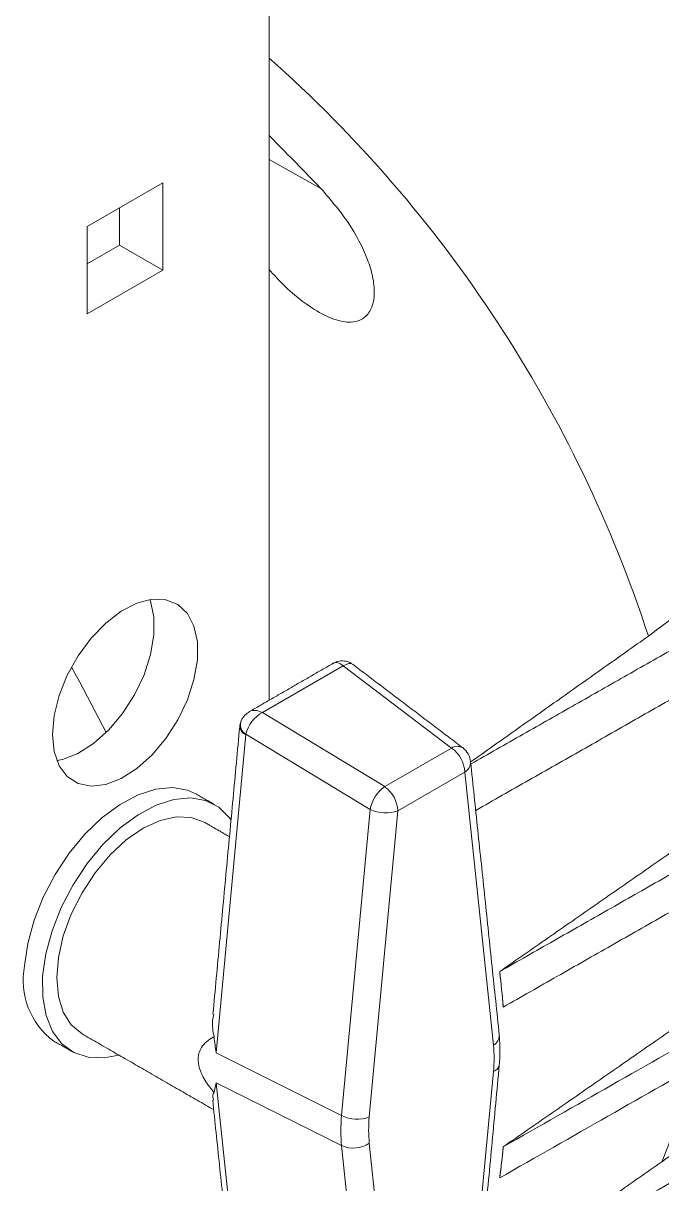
# Model space of a CAD drawing. Extents: x 12.1 to 108.7, y 1 to 80.4.
# Drawn here: x 78.767 to 80.725, y 62.49 to 66.052 of the extents above; entities that cross this region are included whole.
import ezdxf

# ---------------------------------------------------------------- set-up
doc = ezdxf.new("R2010")
doc.units = 0
doc.header["$MEASUREMENT"] = 0
doc.linetypes.add('SLD-Solid', pattern=[0])
doc.layers.add('OBJECT', color=7, linetype='CONTINUOUS')

msp = doc.modelspace()

# ---------------------------------------------------------------- linework, layer by layer
at = {"layer": 'OBJECT', "linetype": 'SLD-Solid', "lineweight": 15}
for p, q in [((79.5211, 63.9738), (79.5205, 68.1462)), ((79.6797, 65.5446), (79.5209, 65.6332)), ((78.963, 65.4277), (79.1949, 65.5617)), ((79.1949, 65.5617), (79.1949, 65.2938)), ((79.062, 65.4849), (79.062, 65.3706)), ((78.963, 65.1599), (78.963, 65.4277)), ((79.062, 65.3706), (78.963, 65.3134)), ((79.1949, 65.2938), (79.062, 65.3706)), ((79.1949, 65.2938), (78.963, 65.1599)), ((79.7482, 64.0792), (79.5003, 63.936)), ((80.0804, 63.827), (79.7482, 64.0792)), ((79.5003, 63.936), (79.8752, 63.7085)), ((79.4496, 63.8684), (79.3585, 62.8918)), ((79.8306, 63.6386), (79.4498, 63.8696)), ((79.8752, 63.7085), (80.0804, 63.827)), ((80.1208, 63.7529), (79.9155, 63.6344)), ((80.2086, 62.9147), (80.1208, 63.7529)), ((79.743, 62.6991), (79.8306, 63.6386)), ((79.9155, 63.6344), (79.828, 62.6949)), ((80.2279, 63.141), (80.2279, 63.1411)), ((80.2387, 63.0319), (80.2388, 63.0319)), ((79.3585, 62.8918), (79.743, 62.6991)), ((80.121, 61.8945), (80.2086, 62.834)), ((79.7431, 62.6069), (79.3585, 62.7996)), ((79.3585, 62.7996), (79.4498, 61.9284)), ((79.8309, 61.7687), (79.7431, 62.6069)), ((79.828, 62.6142), (79.9158, 61.776)), ((80.2387, 62.6031), (80.2388, 62.6031)), ((80.2279, 62.5078), (80.2279, 62.5079))]:
    msp.add_line(p, q, dxfattribs=at)
at = {"layer": 'OBJECT', "linetype": 'SLD-Solid', "lineweight": 15, "flags": 128}
for points in [[(78.8564, 63.8686), (78.8616, 63.8164), (78.877, 63.7725), (78.9018, 63.7392), (78.935, 63.718), (78.9748, 63.7098), (79.0196, 63.715), (79.0671, 63.7335), (79.1152, 63.7643), (79.1616, 63.806), (79.2042, 63.8566), (79.2409, 63.9138), (79.27, 63.9749), (79.2902, 64.037), (79.3006, 64.0973), (79.3006, 64.153), (79.2902, 64.2013), (79.27, 64.2401), (79.2408, 64.2675), (79.2041, 64.2823), (79.1615, 64.2838), (79.1151, 64.2719), (79.067, 64.2471), (79.0195, 64.2107), (78.9748, 64.1643), (78.9349, 64.11), (78.9018, 64.0505), (78.877, 63.9885), (78.8616, 63.9269), (78.8564, 63.8686)], [(79.1554, 64.283), (79.1573, 64.278), (79.1676, 64.2297), (79.1676, 64.1741), (79.1573, 64.1138), (79.1371, 64.0516), (79.1079, 63.9905), (79.0712, 63.9333), (79.0287, 63.8827), (78.9823, 63.841), (78.9342, 63.8102), (78.8867, 63.7918), (78.8699, 63.7883)], [(79.0212, 63.8751), (78.9406, 64.0287), (78.9145, 64.0754)], [(79.298, 63.6854), (79.2707, 63.6977), (79.2242, 63.7058), (79.1731, 63.7011), (79.119, 63.6837), (79.0635, 63.6542), (79.0086, 63.6136), (78.956, 63.563), (78.9073, 63.5042), (78.8641, 63.4391), (78.8279, 63.3697), (78.7997, 63.2983), (78.7806, 63.2271), (78.771, 63.1585)], [(79.4039, 63.6056), (79.399, 63.6125), (79.3662, 63.6451), (79.3258, 63.6658), (79.2794, 63.674), (79.2283, 63.6693), (79.1741, 63.6519), (79.1187, 63.6224), (79.0638, 63.5817), (79.0111, 63.5312), (78.9625, 63.4724), (78.9193, 63.4073), (78.8831, 63.3379), (78.8549, 63.2664), (78.8357, 63.1953), (78.8261, 63.1267)], [(78.9469, 62.9499), (78.9139, 62.9773), (78.8894, 63.016), (78.8743, 63.0648), (78.8692, 63.1216), (78.8743, 63.1842), (78.8894, 63.2504), (78.9139, 63.3175), (78.9469, 63.3829), (78.987, 63.4442), (79.0329, 63.499), (79.0826, 63.5451), (79.1344, 63.5809), (79.1861, 63.6049), (79.2358, 63.6162), (79.2817, 63.6143), (79.3219, 63.5995), (79.3219, 63.5995)], [(78.8261, 63.1267), (78.8265, 63.0628), (78.8367, 63.0058), (78.8565, 62.9574), (78.8852, 62.9192), (78.9219, 62.8924), (78.9655, 62.8779), (79.0145, 62.8762), (79.0596, 62.8849)]]:
    msp.add_lwpolyline(points, dxfattribs=at)
at = {"layer": 'OBJECT', "linetype": 'SLD-Solid', "lineweight": 15}
for centre, radius, start, end in [((76.825, 62.9088), 4.0602, 18.1047, 48.396), ((79.4659, 63.8988), 0.0333, 170.2758, 241.1624), ((79.4582, 63.8946), 0.0277, 185.04, 251.8099), ((80.0983, 63.7999), 0.0325, 60.5032, 123.4504), ((80.0237, 63.7481), 0.0971, 2.8111, 54.3126), ((80.0766, 63.7784), 0.0625, 5.9824, 52.8001), ((80.1024, 63.7842), 0.0363, 300.3234, 1.0959), ((79.9418, 63.6169), 0.1133, 126.0186, 168.9597), ((79.8185, 63.6296), 0.0971, 2.8111, 54.3126), ((79.878, 63.7355), 0.1079, 243.9621, 290.3746), ((78.9981, 63.1138), 0.2315, 168.8609, 233.5373), ((80.1911, 62.9456), 0.0355, 299.5654, 1.854), ((80.2007, 62.8593), 0.0265, 287.3156, 347.7687), ((79.3846, 63.1197), 1.4537, 337.2313, 348.8611), ((79.7904, 62.796), 0.1079, 243.9621, 290.3746), ((79.7788, 62.6881), 0.0888, 246.2489, 303.6121)]:
    msp.add_arc(centre, radius, start, end, dxfattribs=at)
for centre, major_axis, ratio, start_param, end_param in [((79.7444, 64.0305), (-0.0254, 0.0574), 0.506059, 5.464851, 6.33752), ((79.7444, 64.0305), (0.0325, 0.0537), 0.485134, 6.232523, 7.08686), ((79.4964, 63.8874), (-0.0384, 0.0497), 0.637301, 5.324546, 6.199346), ((79.4964, 63.8874), (0.0386, 0.0495), 0.561456, 0.86533, 2.317269), ((79.4552, 63.8655), (-0.00344, 0.00667), 0.682893, 0.611474, 0.817597), ((78.5381, 63.9042), (-1.1809, 2.2586), 0.547429, 4.053234, 4.102778), ((79.9005, 62.6964), (0.2198, 0.3789), 0.577378, 5.387179, 5.613517), ((80.0919, 62.858), (0.2476, 0.4349), 0.57231, 2.240641, 2.466979), ((80.1361, 62.8325), (0.2198, 0.3789), 0.577378, 2.245586, 2.471924), ((78.5381, 63.9042), (-1.1809, 2.2586), 0.547429, 3.797153, 3.846698)]:
    msp.add_ellipse(centre, major_axis=major_axis, ratio=ratio, start_param=start_param, end_param=end_param, dxfattribs=at)
for points in [[(79.5209, 65.707), (79.6797, 65.5446)], [(81.4893, 64.7769), (80.6841, 64.1705)], [(80.1394, 63.7781), (81.4209, 64.5072)], [(81.459, 64.3785), (80.1544, 63.6355)], [(80.6841, 64.1705), (80.1388, 63.7843)], [(79.7174, 64.0872), (79.4608, 63.939)], [(80.1143, 63.8282), (79.7782, 64.0833)], [(79.4306, 63.8922), (79.3484, 63.0106)], [(80.2279, 63.141), (81.5559, 63.8975)], [(80.2266, 62.9467), (80.1387, 63.7849)], [(81.5672, 63.7891), (80.2388, 63.0319)], [(79.3531, 63.6536), (79.298, 63.6854)], [(79.3992, 63.5548), (79.3219, 63.5995)], [(80.8254, 63.557), (80.2279, 63.1411)], [(80.725, 62.5571), (81.5354, 63.1604)], [(80.2387, 62.6031), (80.8375, 63.019)], [(78.9469, 62.9499), (79.3508, 62.7168)], [(78.8605, 62.9276), (78.9157, 62.8958)], [(80.1391, 61.9142), (80.2266, 62.8537)], [(79.3477, 62.7462), (79.431, 61.9516)], [(80.1621, 62.1616), (80.725, 62.5571)]]:
    msp.add_open_spline(points, degree=1, dxfattribs=at)
for points, knots in [([(79.6797, 65.5446), (79.7088, 65.5105), (79.7668, 65.4425), (79.8168, 65.3483), (79.8397, 65.2739), (79.8452, 65.2256), (79.8392, 65.1834), (79.822, 65.1534), (79.7951, 65.1367), (79.7614, 65.1323), (79.7145, 65.1423), (79.6444, 65.1793), (79.5759, 65.2345), (79.5351, 65.2798), (79.5209, 65.2956)], [0, 0, 0, 0, 0.15945, 0.318105, 0.38696, 0.455541, 0.510645, 0.566183, 0.608662, 0.651134, 0.705667, 0.786391, 0.925739, 1, 1, 1, 1]), ([(79.7778, 64.0826), (79.7755, 64.0846), (79.7681, 64.0908), (79.7513, 64.0952), (79.7324, 64.0945), (79.7217, 64.089), (79.7175, 64.0868)], [0, 0, 0, 0, 0.140883, 0.446302, 0.780737, 1, 1, 1, 1]), ([(79.4608, 63.9387), (79.4559, 63.9354), (79.4451, 63.9282), (79.4367, 63.9151), (79.4337, 63.9065), (79.433, 63.9044)], [0, 0, 0, 0, 0.394633, 0.855122, 1, 1, 1, 1]), ([(79.433, 63.9044), (79.4327, 63.9034), (79.4316, 63.8994), (79.431, 63.8953), (79.4306, 63.8922)], [0, 0, 0, 0, 0.262797, 1, 1, 1, 1]), ([(81.5672, 63.3599), (81.3458, 63.2338), (80.903, 62.9815), (80.4602, 62.7293), (80.2388, 62.6031)], [0, 0, 0, 0, 0.499995, 1, 1, 1, 1]), ([(80.2279, 62.5078), (80.4493, 62.634), (80.8919, 62.8862), (81.3346, 63.1385), (81.5559, 63.2646)], [0, 0, 0, 0, 0.499993, 1, 1, 1, 1]), ([(80.2279, 63.1411), (80.228, 63.1398), (80.2322, 63.1043), (80.2358, 63.0679), (80.2386, 63.0331), (80.2387, 63.0319)], [0, 0, 0, 0, 0.035719, 0.966751, 1, 1, 1, 1]), ([(79.3519, 62.9406), (79.3487, 62.9576), (79.3442, 62.9809), (79.3496, 63.0037), (79.3511, 63.01)], [0, 0, 0, 0, 0.724705, 1, 1, 1, 1]), ([(79.3519, 62.7696), (79.3423, 62.7817), (79.3274, 62.8003), (79.311, 62.8312), (79.3018, 62.8605), (79.3036, 62.8881), (79.317, 62.9175), (79.3358, 62.9323), (79.3511, 62.9402), (79.3519, 62.9406)], [0, 0, 0, 0, 0.190457, 0.293194, 0.446601, 0.600717, 0.707922, 0.98553, 1, 1, 1, 1]), ([(79.3585, 62.8918), (79.3585, 62.8921), (79.3557, 62.9081), (79.3538, 62.9245), (79.3519, 62.9406)], [0, 0, 0, 0, 0.017276, 1, 1, 1, 1]), ([(80.2266, 62.8537), (80.2273, 62.8617), (80.2299, 62.8937), (80.228, 62.924), (80.2266, 62.9467)], [0, 0, 0, 0, 0.249063, 1, 1, 1, 1]), ([(81.459, 62.8955), (81.2376, 62.7695), (80.8051, 62.5233), (80.3727, 62.2771), (80.1617, 62.157)], [0, 0, 0, 0, 0.512008, 1, 1, 1, 1]), ([(79.3519, 62.7696), (79.3538, 62.7792), (79.3557, 62.789), (79.3585, 62.7995), (79.3585, 62.7996)], [0, 0, 0, 0, 0.9827236, 1, 1, 1, 1]), ([(80.1555, 62.0904), (80.3561, 62.2046), (80.7779, 62.4447), (81.1997, 62.6848), (81.4209, 62.8107)], [0, 0, 0, 0, 0.47554, 1, 1, 1, 1]), ([(79.35, 62.7465), (79.3486, 62.7533), (79.3468, 62.7617), (79.3511, 62.7683), (79.3519, 62.7696)], [0, 0, 0, 0, 0.80612, 1, 1, 1, 1]), ([(80.2387, 62.6031), (80.2386, 62.6021), (80.2358, 62.5709), (80.2322, 62.5392), (80.228, 62.509), (80.2279, 62.5079)], [0, 0, 0, 0, 0.033249, 0.964281, 1, 1, 1, 1])]:
    msp.add_open_spline(points, degree=3, knots=knots, dxfattribs=at)

doc.saveas('drawing.dxf')
